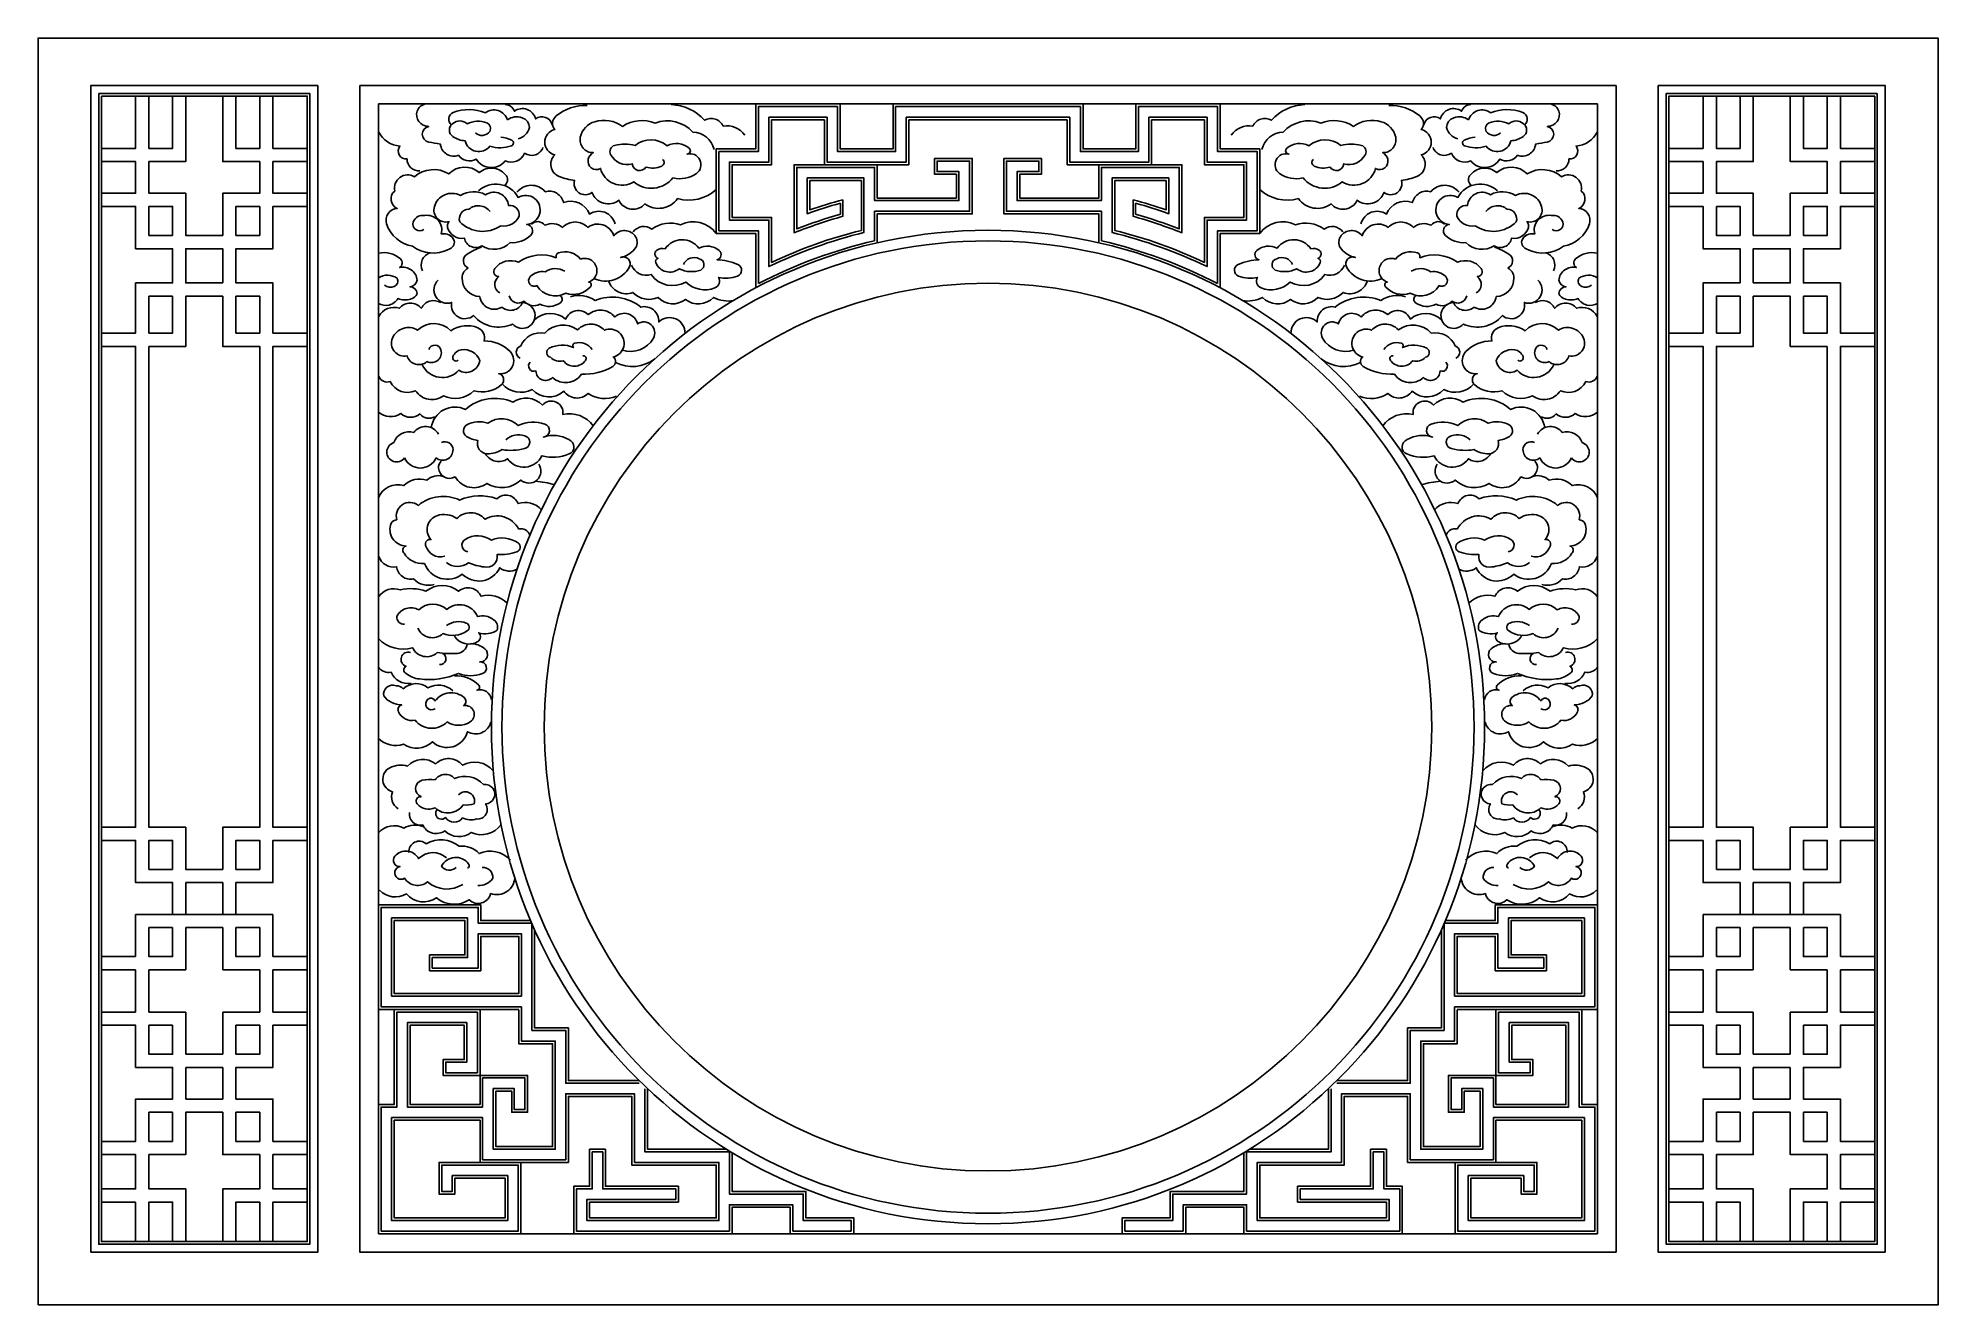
# Model space of a CAD drawing. Header units: metres. Extents: x 195 to 3795, y 8000 to 10400.
import ezdxf

# ---------------------------------------------------------------- set-up
doc = ezdxf.new("R2010")
doc.units = ezdxf.units.M
for name, color, linetype in [('3', 3, 'Continuous'), ('4', 4, 'Continuous'), ('7', 7, 'Continuous')]:
    doc.layers.add(name, color=color, linetype=linetype)

msp = doc.modelspace()

# ---------------------------------------------------------------- linework, layer by layer
at = {"layer": '3'}
for p, q in [((1995, 10250), (1840, 10250)), ((1995, 10245), (1845, 10245)), ((1845, 10245), (1845, 10160)), ((1995, 10250), (2150, 10250)), ((1995, 10245), (2145, 10245)), ((2145, 10245), (2145, 10160)), ((475, 8800), (475, 8740)), ((545, 8800), (475, 8800)), ((545, 8800), (545, 8740)), ((3445, 8800), (3515, 8800)), ((3445, 8800), (3445, 8740)), ((3515, 8800), (3515, 8740)), ((640, 8740), (380, 8740)), ((380, 8740), (380, 8660)), ((545, 8715), (475, 8715)), ((475, 8715), (475, 8635)), ((545, 8715), (545, 8635)), ((640, 8740), (640, 8660)), ((3350, 8740), (3350, 8660)), ((3350, 8740), (3610, 8740)), ((3445, 8715), (3445, 8635)), ((3445, 8715), (3515, 8715)), ((3515, 8715), (3515, 8635)), ((3610, 8740), (3610, 8660)), ((380, 8660), (315, 8660)), ((705, 8660), (640, 8660)), ((3285, 8660), (3350, 8660)), ((3610, 8660), (3675, 8660)), ((380, 8635), (315, 8635)), ((380, 8555), (380, 8635)), ((405, 8555), (405, 8635)), ((475, 8635), (405, 8635)), ((615, 8635), (545, 8635)), ((615, 8555), (615, 8635)), ((705, 8635), (640, 8635)), ((640, 8555), (640, 8635)), ((3285, 8635), (3350, 8635)), ((3350, 8555), (3350, 8635)), ((3375, 8635), (3445, 8635)), ((3375, 8555), (3375, 8635)), ((3515, 8635), (3585, 8635)), ((3585, 8555), (3585, 8635)), ((3610, 8635), (3675, 8635)), ((3610, 8555), (3610, 8635)), ((380, 8555), (315, 8555)), ((475, 8555), (405, 8555)), ((475, 8475), (475, 8555)), ((615, 8555), (545, 8555)), ((545, 8475), (545, 8555)), ((705, 8555), (640, 8555)), ((3285, 8555), (3350, 8555)), ((3375, 8555), (3445, 8555)), ((3445, 8475), (3445, 8555)), ((3515, 8475), (3515, 8555)), ((3515, 8555), (3585, 8555)), ((3610, 8555), (3675, 8555)), ((545, 8475), (475, 8475)), ((3445, 8475), (3515, 8475)), ((475, 8390), (475, 8450)), ((545, 8450), (475, 8450)), ((545, 8390), (545, 8450)), ((3445, 8450), (3515, 8450)), ((3445, 8390), (3445, 8450)), ((3515, 8390), (3515, 8450)), ((545, 8390), (475, 8390)), ((3445, 8390), (3515, 8390)), ((405, 8310), (405, 8365)), ((450, 8365), (405, 8365)), ((450, 8310), (450, 8365)), ((570, 8310), (570, 8365)), ((615, 8365), (570, 8365)), ((615, 8310), (615, 8365)), ((3375, 8310), (3375, 8365)), ((3375, 8365), (3420, 8365)), ((3420, 8310), (3420, 8365)), ((3540, 8310), (3540, 8365)), ((3540, 8365), (3585, 8365)), ((3585, 8310), (3585, 8365)), ((450, 8310), (405, 8310)), ((615, 8310), (570, 8310)), ((3375, 8310), (3420, 8310)), ((3540, 8310), (3585, 8310)), ((380, 8195), (315, 8195)), ((380, 8120), (380, 8195)), ((3610, 8195), (3675, 8195)), ((3610, 8120), (3610, 8195))]:
    msp.add_line(p, q, dxfattribs=at)
for points in [[(310, 10295), (710, 10295), (710, 8115), (310, 8115)], [(315, 10290), (705, 10290), (705, 8120), (315, 8120)], [(3680, 10295), (3280, 10295), (3280, 8115), (3680, 8115)], [(3675, 10290), (3285, 10290), (3285, 8120), (3675, 8120)], [(450, 10025.95), (450, 10080.95), (405, 10080.95), (405, 10025.95)], [(615, 10080.95), (615, 10025.95), (570, 10025.95), (570, 10080.95)], [(3375, 10080.95), (3375, 10025.95), (3420, 10025.95), (3420, 10080.95)], [(3540, 10025.95), (3540, 10080.95), (3585, 10080.95), (3585, 10025.95)], [(545, 9935.95), (545, 10000.95), (475, 10000.95), (475, 9935.95)], [(3445, 9935.95), (3445, 10000.95), (3515, 10000.95), (3515, 9935.95)], [(405, 9815.95), (475, 9815.95), (475, 9910.95), (545, 9910.95), (545, 9815.95), (615, 9815.95), (615, 8905), (545, 8905), (545, 8825), (475, 8825), (475, 8905), (405, 8905)], [(450, 9910.95), (450, 9840.95), (405, 9840.95), (405, 9910.95)], [(615, 9840.95), (615, 9910.95), (570, 9910.95), (570, 9840.95)], [(3585, 9815.95), (3515, 9815.95), (3515, 9910.95), (3445, 9910.95), (3445, 9815.95), (3375, 9815.95), (3375, 8905), (3445, 8905), (3445, 8825), (3515, 8825), (3515, 8905), (3585, 8905)], [(3375, 9840.95), (3375, 9910.95), (3420, 9910.95), (3420, 9840.95)], [(3540, 9910.95), (3540, 9840.95), (3585, 9840.95), (3585, 9910.95)], [(450, 8825), (450, 8880), (405, 8880), (405, 8825)], [(615, 8825), (615, 8880), (570, 8880), (570, 8825)], [(3375, 8825), (3375, 8880), (3420, 8880), (3420, 8825)], [(3540, 8825), (3540, 8880), (3585, 8880), (3585, 8825)], [(450, 8715), (450, 8660), (405, 8660), (405, 8715)], [(615, 8660), (615, 8715), (570, 8715), (570, 8660)], [(865, 8733.18), (1009.03, 8733.18), (1009.03, 8658.18), (942.01, 8658.18), (942.01, 8638.18), (1029.03, 8638.18), (1029.03, 8703.18), (1110.98, 8703.18), (1110.98, 8585), (865, 8585)], [(870, 8728.18), (1004.03, 8728.18), (1004.03, 8663.18), (937.01, 8663.18), (937.01, 8633.18), (1034.03, 8633.18), (1034.03, 8698.18), (1105.98, 8698.18), (1105.98, 8590), (870, 8590)], [(3125, 8733.18), (2980.97, 8733.18), (2980.97, 8658.18), (3047.99, 8658.18), (3047.99, 8638.18), (2960.97, 8638.18), (2960.97, 8703.18), (2879.02, 8703.18), (2879.02, 8585), (3125, 8585)], [(3120, 8728.18), (2985.97, 8728.18), (2985.97, 8663.18), (3052.99, 8663.18), (3052.99, 8633.18), (2955.97, 8633.18), (2955.97, 8698.18), (2884.02, 8698.18), (2884.02, 8590), (3120, 8590)], [(3375, 8660), (3375, 8715), (3420, 8715), (3420, 8660)], [(3540, 8715), (3540, 8660), (3585, 8660), (3585, 8715)], [(450, 8530), (450, 8475), (405, 8475), (405, 8530)], [(570, 8530), (615, 8530), (615, 8475), (570, 8475)], [(3420, 8530), (3375, 8530), (3375, 8475), (3420, 8475)], [(3540, 8530), (3540, 8475), (3585, 8475), (3585, 8530)]]:
    msp.add_lwpolyline(points, close=True, dxfattribs=at)
for points in [[(315, 10190.95), (380, 10190.95), (380, 10290)], [(405, 10290), (405, 10190.95), (450, 10190.95), (450, 10290)], [(475, 10290), (475, 10165.95), (405, 10165.95), (405, 10105.95), (475, 10105.95), (475, 10025.95), (545, 10025.95), (545, 10105.95), (615, 10105.95), (615, 10165.95), (545, 10165.95), (545, 10290)], [(570, 10290), (570, 10190.95), (615, 10190.95), (615, 10290)], [(705, 10190.95), (640, 10190.95), (640, 10290)], [(1555, 9926.53), (1555, 10030), (1480, 10030), (1480, 10190), (1555, 10190), (1555, 10275), (1715, 10275)], [(1560, 9934.79), (1560, 10035), (1485, 10035), (1485, 10185), (1560, 10185), (1560, 10270), (1710, 10270)], [(1710, 10270), (1560, 10270)], [(1820, 10270), (1820, 10185), (1710, 10185), (1710, 10270)], [(1815, 10275), (1815, 10190), (1715, 10190), (1715, 10275), (1715, 10190)], [(1995, 10270), (1820, 10270)], [(1995, 10270), (2170, 10270)], [(2170, 10270), (2170, 10185), (2280, 10185), (2280, 10270)], [(2175, 10275), (2175, 10190), (2275, 10190), (2275, 10275), (2275, 10190)], [(2435, 9926.53), (2435, 10030), (2510, 10030), (2510, 10190), (2435, 10190), (2435, 10275), (2275, 10275)], [(2430, 9934.79), (2430, 10035), (2505, 10035), (2505, 10185), (2430, 10185), (2430, 10270), (2280, 10270)], [(3285, 10190.95), (3350, 10190.95), (3350, 10290)], [(3515, 10290), (3515, 10165.95), (3585, 10165.95), (3585, 10105.95), (3515, 10105.95), (3515, 10025.95), (3445, 10025.95), (3445, 10105.95), (3375, 10105.95), (3375, 10165.95), (3445, 10165.95), (3445, 10290)], [(3420, 10290), (3420, 10190.95), (3375, 10190.95), (3375, 10290)], [(3585, 10290), (3585, 10190.95), (3540, 10190.95), (3540, 10290)], [(3675, 10190.95), (3610, 10190.95), (3610, 10290)], [(315, 10165.95), (380, 10165.95), (380, 10105.95), (315, 10105.95)], [(705, 10165.95), (640, 10165.95), (640, 10105.95), (705, 10105.95)], [(3285, 10165.95), (3350, 10165.95), (3350, 10105.95), (3285, 10105.95)], [(3675, 10165.95), (3610, 10165.95), (3610, 10105.95), (3675, 10105.95)], [(315, 9840.95), (380, 9840.95), (380, 9935.95), (450, 9935.95), (450, 10000.95), (380, 10000.95), (380, 10080.95), (315, 10080.95)], [(705, 10080.95), (640, 10080.95), (640, 10000.95), (570, 10000.95), (570, 9935.95), (640, 9935.95), (640, 9840.95), (705, 9840.95)], [(3285, 10080.95), (3350, 10080.95), (3350, 10000.95), (3420, 10000.95), (3420, 9935.95), (3350, 9935.95), (3350, 9840.95), (3285, 9840.95)], [(3675, 9840.95), (3610, 9840.95), (3610, 9935.95), (3540, 9935.95), (3540, 10000.95), (3610, 10000.95), (3610, 10080.95), (3675, 10080.95)], [(315, 8905), (380, 8905), (380, 9815.95), (315, 9815.95)], [(705, 9815.95), (640, 9815.95), (640, 8905), (705, 8905)], [(3285, 9815.95), (3350, 9815.95), (3350, 8905), (3285, 8905)], [(3675, 8905), (3610, 8905), (3610, 9815.95), (3675, 9815.95)], [(315, 8880), (380, 8880), (380, 8800), (450, 8800), (450, 8740)], [(705, 8880), (640, 8880), (640, 8800), (570, 8800), (570, 8740)], [(3285, 8880), (3350, 8880), (3350, 8800), (3420, 8800), (3420, 8740)], [(3675, 8880), (3610, 8880), (3610, 8800), (3540, 8800), (3540, 8740)], [(1105.98, 8560), (840, 8560), (840, 8758.18), (840, 8560)], [(840, 8758.18), (1034.03, 8758.18), (1034.03, 8728.18), (1128.42, 8728.18)], [(1110.98, 8565), (845, 8565), (845, 8753.18), (1029.03, 8753.18), (1029.03, 8723.18), (1130.55, 8723.18)], [(2879.02, 8565), (3145, 8565), (3145, 8753.18), (2960.97, 8753.18), (2960.97, 8723.18), (2859.45, 8723.18)], [(3150, 8758.18), (2955.97, 8758.18), (2955.97, 8728.18), (2861.58, 8728.18)], [(2884.02, 8560), (3150, 8560), (3150, 8758.18), (3150, 8560)], [(1334.13, 8420), (1195, 8420), (1195, 8520), (1130.98, 8520), (1130.98, 8722.19)], [(2655.87, 8420), (2795, 8420), (2795, 8520), (2859.02, 8520), (2859.02, 8722.19)], [(1334.13, 8425), (1200, 8425), (1200, 8525), (1135.98, 8525), (1135.98, 8710.8)], [(2655.87, 8425), (2790, 8425), (2790, 8525), (2854.02, 8525), (2854.02, 8710.8)], [(870, 8560), (870, 8380), (840, 8380), (840, 8140)], [(1027.5, 8555), (875, 8555), (875, 8375), (845, 8375), (845, 8140)], [(1110.98, 8565), (1110.98, 8500), (1175, 8500), (1175, 8295), (1057.5, 8295), (1057.5, 8410), (1097.5, 8410), (1097.5, 8370), (1117.5, 8370), (1117.5, 8430), (1037.5, 8430), (1037.5, 8375), (895, 8375), (895, 8535), (1007.5, 8535), (1007.5, 8460), (967.5, 8460), (967.5, 8440), (1027.5, 8440), (1027.5, 8555)], [(1105.98, 8559.33), (1105.98, 8495), (1170, 8495), (1170, 8300), (1062.5, 8300), (1062.5, 8405), (1092.5, 8405), (1092.5, 8365), (1122.5, 8365), (1122.5, 8435), (1032.5, 8435), (1032.5, 8380), (900, 8380), (900, 8530), (1002.5, 8530), (1002.5, 8465), (962.5, 8465), (962.5, 8435), (1032.5, 8435), (1032.5, 8560)], [(2879.02, 8565), (2879.02, 8500), (2815, 8500), (2815, 8295), (2932.5, 8295), (2932.5, 8410), (2892.5, 8410), (2892.5, 8370), (2872.5, 8370), (2872.5, 8430), (2952.5, 8430), (2952.5, 8375), (3095, 8375), (3095, 8535), (2982.5, 8535), (2982.5, 8460), (3022.5, 8460), (3022.5, 8440), (2962.5, 8440), (2962.5, 8555)], [(2884.02, 8559.33), (2884.02, 8495), (2820, 8495), (2820, 8300), (2927.5, 8300), (2927.5, 8405), (2897.5, 8405), (2897.5, 8365), (2867.5, 8365), (2867.5, 8435), (2957.5, 8435), (2957.5, 8380), (3090, 8380), (3090, 8530), (2987.5, 8530), (2987.5, 8465), (3027.5, 8465), (3027.5, 8435), (2957.5, 8435), (2957.5, 8560)], [(2962.5, 8555), (3115, 8555), (3115, 8375), (3145, 8375), (3145, 8140)], [(3120, 8560), (3120, 8380), (3150, 8380), (3150, 8140)], [(315, 8530), (380, 8530), (380, 8450), (450, 8450), (450, 8390), (380, 8390), (380, 8310), (315, 8310)], [(705, 8530), (640, 8530), (640, 8450), (570, 8450), (570, 8390), (640, 8390), (640, 8310), (705, 8310)], [(3285, 8530), (3350, 8530), (3350, 8450), (3420, 8450), (3420, 8390), (3350, 8390), (3350, 8310), (3285, 8310)], [(3675, 8530), (3610, 8530), (3610, 8450), (3540, 8450), (3540, 8390), (3610, 8390), (3610, 8310), (3675, 8310)], [(845, 8140), (1105, 8140), (1105, 8265), (960, 8265), (960, 8215), (980, 8215), (980, 8245), (1085, 8245), (1085, 8160), (865, 8160), (865, 8355), (1037.5, 8355), (1037.5, 8275), (1195, 8275), (1195, 8400), (1325, 8400), (1325, 8270), (1485, 8270), (1485, 8160), (1235, 8160), (1235, 8200), (1403.35, 8200), (1403.35, 8220), (1265, 8220), (1265, 8290), (1245, 8290), (1245, 8220), (1215, 8220), (1215, 8140), (1505, 8140)], [(1110, 8135), (1110, 8270), (955, 8270), (955, 8210), (985, 8210), (985, 8240), (1080, 8240), (1080, 8165), (870, 8165), (870, 8350), (1032.5, 8350), (1032.5, 8270), (1200, 8270), (1200, 8395), (1320, 8395), (1320, 8265), (1480, 8265), (1480, 8165), (1240, 8165), (1240, 8195), (1408.35, 8195), (1408.35, 8225), (1270, 8225), (1270, 8295), (1240, 8295), (1240, 8225), (1210, 8225), (1210, 8135)], [(1345, 8409.71), (1345, 8290), (1505, 8290)], [(1350, 8409.71), (1350, 8295), (1499.32, 8295)], [(2645, 8409.71), (2645, 8290), (2485, 8290)], [(3145, 8140), (2885, 8140), (2885, 8265), (3030, 8265), (3030, 8215), (3010, 8215), (3010, 8245), (2905, 8245), (2905, 8160), (3125, 8160), (3125, 8355), (2952.5, 8355), (2952.5, 8275), (2795, 8275), (2795, 8400), (2665, 8400), (2665, 8270), (2505, 8270), (2505, 8160), (2755, 8160), (2755, 8200), (2586.65, 8200), (2586.65, 8220), (2725, 8220), (2725, 8290), (2745, 8290), (2745, 8220), (2775, 8220), (2775, 8140), (2485, 8140)], [(2640, 8409.71), (2640, 8295), (2490.68, 8295)], [(2880, 8135), (2880, 8270), (3035, 8270), (3035, 8210), (3005, 8210), (3005, 8240), (2910, 8240), (2910, 8165), (3120, 8165), (3120, 8350), (2957.5, 8350), (2957.5, 8270), (2790, 8270), (2790, 8395), (2670, 8395), (2670, 8265), (2510, 8265), (2510, 8165), (2750, 8165), (2750, 8195), (2581.65, 8195), (2581.65, 8225), (2720, 8225), (2720, 8295), (2750, 8295), (2750, 8225), (2780, 8225), (2780, 8135)], [(545, 8120), (545, 8220), (615, 8220), (615, 8285), (545, 8285), (545, 8365), (475, 8365), (475, 8285), (405, 8285), (405, 8220), (475, 8220), (475, 8120)], [(3445, 8120), (3445, 8220), (3375, 8220), (3375, 8285), (3445, 8285), (3445, 8365), (3515, 8365), (3515, 8285), (3585, 8285), (3585, 8220), (3515, 8220), (3515, 8120)], [(315, 8285), (380, 8285), (380, 8220), (315, 8220)], [(705, 8285), (640, 8285), (640, 8220), (705, 8220)], [(1735.9, 8140), (1735.9, 8160), (1645, 8160), (1645, 8210), (1505, 8210), (1505, 8290)], [(1740.9, 8135), (1740.9, 8165), (1650, 8165), (1650, 8215), (1510, 8215), (1510, 8288.48)], [(2249.1, 8135), (2249.1, 8165), (2340, 8165), (2340, 8215), (2480, 8215), (2480, 8288.48)], [(2254.1, 8140), (2254.1, 8160), (2345, 8160), (2345, 8210), (2485, 8210), (2485, 8290)], [(3285, 8285), (3350, 8285), (3350, 8220), (3285, 8220)], [(3675, 8285), (3610, 8285), (3610, 8220), (3675, 8220)], [(450, 8120), (450, 8195), (405, 8195), (405, 8120)], [(615, 8120), (615, 8195), (570, 8195), (570, 8120)], [(705, 8195), (640, 8195), (640, 8120)], [(1505, 8140), (1505, 8190), (1625, 8190), (1625, 8140)], [(1510, 8135), (1510, 8185), (1620, 8185), (1620, 8135)], [(2485, 8140), (2485, 8190), (2365, 8190), (2365, 8140)], [(2480, 8135), (2480, 8185), (2370, 8185), (2370, 8135)], [(3285, 8195), (3350, 8195), (3350, 8120)], [(3375, 8120), (3375, 8195), (3420, 8195), (3420, 8120)], [(3540, 8120), (3540, 8195), (3585, 8195), (3585, 8120)], [(1625, 8140), (1735.9, 8140)], [(2365, 8140), (2254.1, 8140)]]:
    msp.add_lwpolyline(points, dxfattribs=at)
for points in [[(928.36, 10275, 0.53), (916.44, 10241.66, 0.21), (935.42, 10232.56, 0.83), (935.42, 10202.98, 0.01), (957.44, 10199.19, 0.5), (991.61, 10177.95, 0.39), (1025.33, 10170.54, 0.52), (1080.2, 10167.07, 0.41), (1117.01, 10181.64, 0.49), (1151.74, 10192.74)], [(1169.11, 10235.75, 0.53), (1137.85, 10246.85, 0.53), (1097.57, 10261.42, 0.33), (1080.2, 10273.91)], [(1235.29, 10272.42, 0.18), (1176.66, 10252.34, 0.41), (1174.15, 10226.41, 0.8), (1174.15, 10178.72, 0.55), (1182.52, 10137.72, 0.06), (1211.84, 10130.19, 0.74), (1244.51, 10107.61, 0.5), (1295.6, 10092.55, 0.54), (1345.02, 10085.85, 0.42), (1407, 10095.89, 0.26), (1480, 10112.9, 0.26)], [(1534.06, 10216.11, 0.28), (1493.38, 10233.27, 0.43), (1458.13, 10244.1, 0.2), (1394.84, 10273.9)], [(2455.94, 10216.11, -0.28), (2496.62, 10233.27, -0.43), (2531.87, 10244.1, -0.2), (2595.16, 10273.9)], [(2754.71, 10272.42, -0.18), (2813.34, 10252.34, -0.41), (2815.85, 10226.41, -0.8), (2815.85, 10178.72, -0.55), (2807.48, 10137.72, -0.06), (2778.16, 10130.19, -0.74), (2745.49, 10107.61, -0.5), (2694.4, 10092.55, -0.54), (2644.98, 10085.85, -0.42), (2583, 10095.89, -0.26), (2510, 10112.9, -0.26)], [(2820.89, 10235.75, -0.53), (2852.15, 10246.85, -0.53), (2892.43, 10261.42, -0.33), (2909.8, 10273.91)], [(3061.64, 10275, -0.53), (3073.56, 10241.66, -0.21), (3054.58, 10232.56, -0.83), (3054.58, 10202.98, -0.01), (3032.56, 10199.19, -0.5), (2998.39, 10177.95, -0.39), (2964.67, 10170.54, -0.52), (2909.8, 10167.07, -0.41), (2872.99, 10181.64, -0.49), (2838.26, 10192.74)], [(1023.68, 10220.28, 0.45), (1050.95, 10223.06, 0.43), (1045.46, 10239.38, 0.2), (1008.1, 10237.51, 0.37), (980.84, 10238.06, 0.53), (981.06, 10213.34, 0.14), (1004.21, 10205.27, 0.62), (1051.29, 10194.96, 0.16), (1092.08, 10195.88, 0.67), (1092.69, 10206.29, 0.09), (1071.84, 10212.11)], [(1104.93, 10209.16, 0.27), (1126.08, 10230.28, 0.34), (1112.16, 10248.62, 0.27), (1084.34, 10244.73)], [(1475.98, 10188.99, 0.34), (1435.68, 10221.74, 0.31), (1364.64, 10238.8, 0.24), (1302.48, 10232.66, 0.23), (1249.88, 10241.53, 0.27), (1222.56, 10212.19, 0.49), (1247.15, 10182.85, 0.21), (1237.59, 10170.57, 0.66), (1260.81, 10152.83, 0.51), (1323.65, 10127.59, 0.42), (1398.11, 10135.09, 0.22), (1442.51, 10143.28, 0.84), (1424.75, 10180.13, 0.7), (1428.85, 10191.04, 0.31), (1387.18, 10195.82, 0.36), (1326.39, 10196.5, 0.13), (1287.45, 10196.5, 0.48), (1279.94, 10179.44, 0.36), (1320.92, 10161.7, 0.72), (1346.93, 10155.61, 0.2), (1376.76, 10157.42, 0.57), (1378.57, 10170.06)], [(1715.25, 10087.08, 0.02), (1652.52, 10067.16), (1652.52, 10135), (1760, 10135), (1760, 10031.72, 0.05), (1580, 9967.05), (1580, 10055), (1505, 10055), (1505, 10165), (1580, 10165), (1580, 10250), (1690, 10250), (1690, 10165), (1840, 10165), (1840, 10250)], [(1720.25, 10093.64, 0.02), (1657.52, 10074.23), (1657.52, 10130), (1755, 10130), (1755, 10035.61, 0.05), (1585, 9974.93), (1585, 10060), (1510, 10060), (1510, 10160), (1585, 10160), (1585, 10245), (1685, 10245), (1685, 10160), (1845, 10160)], [(2269.75, 10093.64, -0.02), (2332.48, 10074.23), (2332.48, 10130), (2235, 10130), (2235, 10035.61, -0.05), (2405, 9974.93), (2405, 10060), (2480, 10060), (2480, 10160), (2405, 10160), (2405, 10245), (2305, 10245), (2305, 10160), (2145, 10160)], [(2274.75, 10087.08, -0.02), (2337.48, 10067.16), (2337.48, 10135), (2230, 10135), (2230, 10031.72, -0.05), (2410, 9967.05), (2410, 10055), (2485, 10055), (2485, 10165), (2410, 10165), (2410, 10250), (2300, 10250), (2300, 10165), (2150, 10165), (2150, 10250)], [(2514.02, 10188.99, -0.34), (2554.32, 10221.74, -0.31), (2625.36, 10238.8, -0.24), (2687.52, 10232.66, -0.23), (2740.12, 10241.53, -0.27), (2767.44, 10212.19, -0.49), (2742.85, 10182.85, -0.21), (2752.41, 10170.57, -0.66), (2729.19, 10152.83, -0.51), (2666.35, 10127.59, -0.42), (2591.89, 10135.09, -0.22), (2547.49, 10143.28, -0.84), (2565.25, 10180.13, -0.7), (2561.15, 10191.04, -0.31), (2602.82, 10195.82, -0.36), (2663.61, 10196.5, -0.13), (2702.55, 10196.5, -0.48), (2710.06, 10179.44, -0.36), (2669.08, 10161.7, -0.72), (2643.07, 10155.61, -0.2), (2613.24, 10157.42, -0.57), (2611.43, 10170.06)], [(2885.07, 10209.16, -0.27), (2863.92, 10230.28, -0.34), (2877.84, 10248.62, -0.27), (2905.66, 10244.73)], [(2966.32, 10220.28, -0.45), (2939.05, 10223.06, -0.43), (2944.54, 10239.38, -0.2), (2981.9, 10237.51, -0.37), (3009.16, 10238.06, -0.53), (3008.94, 10213.34, -0.14), (2985.79, 10205.27, -0.62), (2938.71, 10194.96, -0.16), (2897.92, 10195.88, -0.67), (2897.31, 10206.29, -0.09), (2918.16, 10212.11)], [(840.53, 10221.71, 0.26), (880.61, 10195.35, 0.66), (894.29, 10170.94, 0.44), (918.72, 10148.38, 0.44)], [(3149.47, 10221.71, -0.26), (3109.39, 10195.35, -0.66), (3095.71, 10170.94, -0.44), (3071.28, 10148.38, -0.44)], [(1078.4, 10120.57, 0.44), (1082.58, 10138.68, 0.45), (1031.05, 10145.02, 0.4), (973.19, 10142.64, 0.33), (908.19, 10137.1, 0.66), (870.93, 10110.18, 0.57), (875.59, 10077.32, 0.48), (855.57, 10048.19, 0.29), (904.76, 10005.91, 0.29), (972.82, 9999.62, 0.39), (983.69, 10016.19, 0.36), (959.1, 10028.76, 0.55), (927.67, 10063.77, 0.36), (905.9, 10051.61, 0.73), (925.92, 10037.33)], [(1720.25, 10093.64), (1720.25, 10062.49, 0.02), (1627.52, 10031.22), (1627.52, 10160), (1785, 10160), (1785, 10096.92), (1935, 10096.92), (1935, 10141.92), (1893.64, 10141.92), (1893.64, 10171.92), (1965, 10171.92), (1965, 10066.92), (1785, 10066.92), (1785, 10012.01)], [(1715.25, 10087.08), (1715.25, 10066.26, 0.02), (1632.52, 10038.52), (1632.52, 10155), (1780, 10155), (1780, 10091.92), (1940, 10091.92), (1940, 10146.92), (1898.64, 10146.92), (1898.64, 10166.92), (1960, 10166.92), (1960, 10071.92), (1780, 10071.92), (1780, 10015.98)], [(2269.75, 10093.64), (2269.75, 10062.49, -0.02), (2362.48, 10031.22), (2362.48, 10160), (2205, 10160), (2205, 10096.92), (2055, 10096.92), (2055, 10141.92), (2096.36, 10141.92), (2096.36, 10171.92), (2025, 10171.92), (2025, 10066.92), (2205, 10066.92), (2205, 10012.01)], [(2274.75, 10087.08), (2274.75, 10066.26, -0.02), (2357.48, 10038.52), (2357.48, 10155), (2210, 10155), (2210, 10091.92), (2050, 10091.92), (2050, 10146.92), (2091.36, 10146.92), (2091.36, 10166.92), (2030, 10166.92), (2030, 10071.92), (2210, 10071.92), (2210, 10015.98)], [(2911.6, 10120.57, -0.44), (2907.42, 10138.68, -0.45), (2958.95, 10145.02, -0.4), (3016.81, 10142.64, -0.33), (3081.81, 10137.1, -0.66), (3119.07, 10110.18, -0.57), (3114.41, 10077.32, -0.48), (3134.43, 10048.19, -0.29), (3085.24, 10005.91, -0.29), (3017.18, 9999.62, -0.39), (3006.31, 10016.19, -0.36), (3030.9, 10028.76, -0.55), (3062.33, 10063.77, -0.36), (3084.1, 10051.61, -0.73), (3064.08, 10037.33)], [(1051.51, 10071.22, 0.44), (1011.37, 10075.54, 0.51), (994.11, 10051.83, 0.36), (1072.22, 10044.31, 0.35), (1106.61, 10062.81, 0.5), (1086.77, 10082.63, 0.56), (1043.04, 10103.14, 0.27), (995.33, 10101.74, 0.48), (946.02, 10080.55, 0.58), (973.68, 10052.05, 0.26), (971.09, 10040.82, 0.39), (1003.08, 10020.96, 0.54), (1035.94, 10006.28, 0.35), (1089.54, 10012.33, 0.21), (1128.45, 10026.14, 0.65), (1121.04, 10046.81, 1.26), (1104.77, 10098.07, 0.49), (1029.67, 10110.57)], [(1288.31, 10048.09, 0.52), (1240.08, 10066.44, 0.41), (1190.69, 10088.24, 0.43), (1156.24, 10108.89, 0.47), (1102.26, 10107.74)], [(2701.69, 10048.09, -0.52), (2749.92, 10066.44, -0.41), (2799.31, 10088.24, -0.43), (2833.76, 10108.89, -0.47), (2887.74, 10107.74)], [(2938.49, 10071.22, -0.44), (2978.63, 10075.54, -0.51), (2995.89, 10051.83, -0.36), (2917.78, 10044.31, -0.35), (2883.39, 10062.81, -0.5), (2903.23, 10082.63, -0.56), (2946.96, 10103.14, -0.27), (2994.67, 10101.74, -0.48), (3043.98, 10080.55, -0.58), (3016.32, 10052.05, -0.26), (3018.91, 10040.82, -0.39), (2986.92, 10020.96, -0.54), (2954.06, 10006.28, -0.35), (2900.46, 10012.33, -0.21), (2861.55, 10026.14, -0.65), (2868.96, 10046.81, -1.26), (2885.23, 10098.07, -0.49), (2960.33, 10110.57)], [(1248.47, 9944.62, 0.4), (1315.56, 9966.29, 0.73), (1298.76, 9984.05, 0.16), (1325.44, 9999.84, 0.33), (1327.42, 10023.53, 0.52), (1285.92, 10025.5, 0.51), (1236.52, 10041.29, 0.43), (1189.09, 10041.29, 0.29), (1155.5, 10045.24, 0.46), (1129.81, 10047.21, 0.46)], [(1480, 10030, 0.37), (1412.62, 10046.12, 0.24), (1357.88, 10037.87, 0.42), (1322.76, 10032.71)], [(2510, 10030, -0.37), (2577.38, 10046.12, -0.24), (2632.12, 10037.87, -0.42), (2667.24, 10032.71)], [(2741.53, 9944.62, -0.4), (2674.44, 9966.29, -0.73), (2691.24, 9984.05, -0.16), (2664.56, 9999.84, -0.33), (2662.58, 10023.53, -0.52), (2704.08, 10025.5, -0.51), (2753.48, 10041.29, -0.43), (2800.91, 10041.29, -0.29), (2834.5, 10045.24, -0.46), (2860.19, 10047.21, -0.46)], [(1319.41, 9969.95, 0.39), (1356.87, 9951.82, 0.39), (1422.43, 9937.79, 0.3), (1477.45, 9926.68, 0.46), (1484.48, 9946.56, 0.14), (1520.18, 9948.9, 0.69), (1520.77, 9971.11, 0.09), (1481.55, 9979.88, 0.61), (1485.65, 9997.42, 0.3), (1447.02, 10002.1, 0.51), (1383.21, 10000.93, 0.23), (1367.41, 9998.01, 0.6), (1369.75, 9982.81, 0.44), (1365.65, 9974.62, 0.51), (1410.14, 9962.93, 0.21), (1450.84, 9960.49, 0.7), (1447.91, 9981.71, 0.43), (1417.75, 9970.84)], [(2670.59, 9969.95, -0.39), (2633.13, 9951.82, -0.39), (2567.57, 9937.79, -0.3), (2512.55, 9926.68, -0.46), (2505.52, 9946.56, -0.14), (2469.82, 9948.9, -0.69), (2469.23, 9971.11, -0.09), (2508.45, 9979.88, -0.61), (2504.35, 9997.42, -0.3), (2542.98, 10002.1, -0.51), (2606.79, 10000.93, -0.23), (2622.59, 9998.01, -0.6), (2620.25, 9982.81, -0.44), (2624.35, 9974.62, -0.51), (2579.86, 9962.93, -0.21), (2539.16, 9960.49, -0.7), (2542.09, 9981.71, -0.43), (2572.25, 9970.84)], [(840, 9897.33, 0.42), (876.78, 9906.56, 0.17), (901.01, 9905.27, 0.22), (913.55, 9916.07, 0.41), (899.71, 9928.6, 0.3), (913.45, 9941.03, 0.45), (880.02, 9965.4, 0.51), (881.83, 9981.64, 0.24), (840.27, 9992.47, 0.24)], [(1193.24, 9958.12, 0.3), (1155.79, 9957.27, 0.23), (1127.69, 9947.92, 0.88), (1140.46, 9930.91, 0.4), (1194.95, 9916.46, 0.29), (1241.77, 9928.36, 0.62), (1238.36, 9937.71, 0.51), (1249.43, 9973.43, 0.34), (1223.04, 9981.08, 0.31), (1181.33, 9992.98, 0.44), (1177.07, 9983.63, 0.26), (1105.56, 9975.13, 0.35), (1060.44, 9963.22, 0.62), (1068.1, 9947.92, 0.55), (1069.8, 9917.31)], [(2796.76, 9958.12, -0.3), (2834.21, 9957.27, -0.23), (2862.31, 9947.92, -0.88), (2849.54, 9930.91, -0.4), (2795.05, 9916.46, -0.29), (2748.23, 9928.36, -0.62), (2751.64, 9937.71, -0.51), (2740.57, 9973.43, -0.34), (2766.96, 9981.08, -0.31), (2808.67, 9992.98, -0.44), (2812.93, 9983.63, -0.26), (2884.44, 9975.13, -0.35), (2929.56, 9963.22, -0.62), (2921.9, 9947.92, -0.55), (2920.2, 9917.31)], [(3150, 9897.33, -0.42), (3113.22, 9906.56, -0.17), (3088.99, 9905.27, -0.22), (3076.45, 9916.07, -0.41), (3090.29, 9928.6, -0.3), (3076.55, 9941.03, -0.45), (3109.98, 9965.4, -0.51), (3108.17, 9981.64, -0.24), (3149.73, 9992.47, -0.24)], [(851.69, 9931.62, 0.27), (869.74, 9929.27, 0.44), (875.42, 9944.82, 0.31), (840, 9945.6, 0.31)], [(953.17, 9941.51, 0.81), (978.71, 9898.99, 0.71), (1020.42, 9874.34, 0.34), (1094.48, 9858.18, 0.78), (1136.2, 9879.44, 0.33), (1113.21, 9898.99)], [(1276.05, 9940.55, 0.44), (1322.06, 9918.04, 0.32), (1369.94, 9908.66, 0.4), (1421.58, 9904.91, 0.39), (1475.1, 9908.66, 0.17), (1512.56, 9902.65, 0.16)], [(2713.95, 9940.55, -0.44), (2667.94, 9918.04, -0.32), (2620.06, 9908.66, -0.4), (2568.42, 9904.91, -0.39), (2514.9, 9908.66, -0.17), (2477.44, 9902.65, -0.16)], [(3036.83, 9941.51, -0.81), (3011.29, 9898.99, -0.71), (2969.58, 9874.34, -0.34), (2895.52, 9858.18, -0.78), (2853.8, 9879.44, -0.33), (2876.79, 9898.99)], [(3138.31, 9931.62, -0.27), (3120.26, 9929.27, -0.44), (3114.58, 9944.82, -0.31), (3150, 9945.6, -0.31)], [(958.1, 9898.7, 0.45), (921.29, 9888.03, 0.46), (879.73, 9888.03, 0.36), (840.54, 9872.61)], [(1087.68, 9911.35, 0.54), (1116.02, 9901.74, 0.38), (1145.57, 9896.05, 0.29), (1184.73, 9898.6, 0.55), (1183.88, 9912.2)], [(1421.03, 9840.41, 0.67), (1371.3, 9862.21, 0.5), (1337.31, 9890.38, 0.27), (1250.53, 9902.66, 0.24), (1204.24, 9909.88)], [(2568.97, 9840.41, -0.67), (2618.7, 9862.21, -0.5), (2652.69, 9890.38, -0.27), (2739.47, 9902.66, -0.24), (2785.76, 9909.88)], [(2902.32, 9911.35, -0.54), (2873.98, 9901.74, -0.38), (2844.43, 9896.05, -0.29), (2805.27, 9898.6, -0.55), (2806.12, 9912.2)], [(3031.9, 9898.7, -0.45), (3068.71, 9888.03, -0.46), (3110.27, 9888.03, -0.36), (3149.46, 9872.61)], [(1302.12, 9808.77, 0.36), (1360.9, 9831.34, 0.8), (1331.02, 9858.39, 0.58), (1288.07, 9871.44, 0.42), (1237.66, 9876.11, 0.53), (1194.71, 9867.71, 0.39), (1135.89, 9865.85, 0.39)], [(2687.88, 9808.77, -0.36), (2629.1, 9831.34, -0.8), (2658.98, 9858.39, -0.58), (2701.93, 9871.44, -0.42), (2752.34, 9876.11, -0.53), (2795.29, 9867.71, -0.39), (2854.11, 9865.85, -0.39)], [(840.82, 9758.74, 0.38), (862.26, 9749.11, 0.41), (910.51, 9731.97, 0.44), (963.04, 9722.34, 0.32), (1020.93, 9731.97, 0.27), (1073.47, 9743.75, 0.6), (1068.1, 9764.1, 0.71), (1089.55, 9805.86, 0.21), (1040.23, 9826.21, 0.39), (1028.34, 9851.17, 0.25), (977.38, 9845.62, 0.41), (914.27, 9846.72, 0.46), (866.66, 9831.24, 0.61), (894.34, 9798.06, 0.55), (931.99, 9787.01, 0.65), (958.56, 9809.12, 0.72), (935.31, 9810.23)], [(1127.81, 9786.22, 0.83), (1138.36, 9769.36, 0.66), (1170.02, 9756.71, 0.45), (1224.89, 9763.03, 0.14), (1283.98, 9777.79, 0.54), (1285.04, 9795.71, 1.09), (1268.15, 9846.3, 0.44), (1217.5, 9847.35, 0.38), (1155.24, 9841.03, 0.35), (1109.87, 9816.79, 0.7), (1108.81, 9793.6)], [(2862.19, 9786.22, -0.83), (2851.64, 9769.36, -0.66), (2819.98, 9756.71, -0.45), (2765.11, 9763.03, -0.14), (2706.02, 9777.79, -0.54), (2704.96, 9795.71, -1.09), (2721.85, 9846.3, -0.44), (2772.5, 9847.35, -0.38), (2834.76, 9841.03, -0.35), (2880.13, 9816.79, -0.7), (2881.19, 9793.6)], [(3149.18, 9758.74, -0.38), (3127.74, 9749.11, -0.41), (3079.49, 9731.97, -0.44), (3026.96, 9722.34, -0.32), (2969.07, 9731.97, -0.27), (2916.53, 9743.75, -0.6), (2921.9, 9764.1, -0.71), (2900.45, 9805.86, -0.21), (2949.77, 9826.21, -0.39), (2961.66, 9851.17, -0.25), (3012.62, 9845.62, -0.41), (3075.73, 9846.72, -0.46), (3123.34, 9831.24, -0.61), (3095.66, 9798.06, -0.55), (3058.01, 9787.01, -0.65), (3031.44, 9809.12, -0.72), (3054.69, 9810.23)], [(923.07, 9781.27, 0.54), (992.47, 9770.7, 0.55), (1031.87, 9788.91, 0.35), (997.17, 9809.46, 0.27), (981.29, 9796.54, 0.77), (991.29, 9789.49)], [(1245.09, 9810.05, 0.32), (1211.79, 9821.87, 0.57), (1209.57, 9813.74, 0.23), (1163.7, 9812.26, 0.7), (1165.92, 9795.26, 0.28), (1190.33, 9788.61, 0.5), (1232.51, 9789.35, 0.65), (1227.33, 9798.22)], [(2744.91, 9810.05, -0.32), (2778.21, 9821.87, -0.57), (2780.43, 9813.74, -0.23), (2826.3, 9812.26, -0.7), (2824.08, 9795.26, -0.28), (2799.67, 9788.61, -0.5), (2757.49, 9789.35, -0.65), (2762.67, 9798.22)], [(3066.93, 9781.27, -0.54), (2997.53, 9770.7, -0.55), (2958.13, 9788.91, -0.35), (2992.83, 9809.46, -0.27), (3008.71, 9796.54, -0.77), (2998.71, 9789.49)], [(1074.7, 9745.08, 0.35), (1131.36, 9734.12, 0.41), (1191.4, 9730.9, 0.46), (1237.5, 9726.62, 0.25), (1291.1, 9721.27)], [(2915.3, 9745.08, -0.35), (2858.64, 9734.12, -0.41), (2798.6, 9730.9, -0.46), (2752.5, 9726.62, -0.25), (2698.9, 9721.27)], [(840, 9691.56, 0.34), (882.16, 9688.47, 0.36), (918.66, 9687.87, 0.38), (946.86, 9682.69)], [(1247.02, 9665.67, 0.29), (1189.49, 9686.95, 0.75), (1151.06, 9704.73, 0.36), (1094.83, 9710.35, 0.29), (1004.85, 9696.31, 0.51), (940.2, 9661.99)], [(2742.98, 9665.67, -0.29), (2800.51, 9686.95, -0.75), (2838.94, 9704.73, -0.36), (2895.17, 9710.35, -0.29), (2985.15, 9696.31, -0.51), (3049.8, 9661.99)], [(3150, 9691.56, -0.34), (3107.84, 9688.47, -0.36), (3071.34, 9687.87, -0.38), (3043.14, 9682.69)], [(1042.75, 9612.12, 0.43), (1084.8, 9602.86, 0.57), (1149.64, 9608.56, 0.17), (1201.66, 9612.12, 0.68), (1200.95, 9639.16, 0.22), (1152.49, 9644.14, 0.81), (1155.5, 9668.82, 0.2), (1104.85, 9665.97, 0.37), (1047.07, 9670.24, 0.21), (1007.83, 9667.39, 0.58), (1007.12, 9645.3, 0.1), (1028.52, 9637.46, 0.5), (1046.35, 9612.52, 0.15), (1074.18, 9620.36, 0.11), (1116.69, 9622.29, 0.8), (1117.38, 9646.42, 0.27), (1081.31, 9638.89)], [(2947.25, 9612.12, -0.43), (2905.2, 9602.86, -0.57), (2840.36, 9608.56, -0.17), (2788.34, 9612.12, -0.68), (2789.05, 9639.16, -0.22), (2837.51, 9644.14, -0.81), (2834.5, 9668.82, -0.2), (2885.15, 9665.97, -0.37), (2942.93, 9670.24, -0.21), (2982.17, 9667.39, -0.58), (2982.88, 9645.3, -0.1), (2961.48, 9637.46, -0.5), (2943.65, 9612.52, -0.15), (2915.82, 9620.36, -0.11), (2873.31, 9622.29, -0.8), (2872.62, 9646.42, -0.27), (2908.69, 9638.89)], [(959.16, 9598.39, 0.24), (953.9, 9585.24, 0.54), (985.42, 9568.5, 0.45), (1045.13, 9556.29, 0.34), (1109.87, 9562.75, 0.9), (1143.68, 9592.93, 0.9)], [(3030.84, 9598.39, -0.24), (3036.1, 9585.24, -0.54), (3004.58, 9568.5, -0.45), (2944.87, 9556.29, -0.34), (2880.13, 9562.75, -0.9), (2846.32, 9592.93, -0.9)], [(962.39, 9569.52, 0.28), (931.8, 9562.25, 0.29), (888.11, 9552.06, 0.4), (840.04, 9528.79)], [(3027.61, 9569.52, -0.28), (3058.2, 9562.25, -0.29), (3101.89, 9552.06, -0.4), (3149.96, 9528.79)], [(1148.92, 9506.53, 0.3), (1104.51, 9517.93, 0.54), (1064.54, 9527.31, 0.19), (993.9, 9524.79, 0.29), (915.68, 9514.71, 0.73), (874.84, 9487.33, 0.22), (864.14, 9480.99, 0.52), (892.33, 9437.56, 0.62), (888.71, 9423.87, 0.28), (927.3, 9404.38, 0.5), (998.98, 9384.29, 0.52), (1069.8, 9396.52, 0.29), (1102.82, 9393.77)], [(2841.08, 9506.53, -0.3), (2885.49, 9517.93, -0.54), (2925.46, 9527.31, -0.19), (2996.1, 9524.79, -0.29), (3074.32, 9514.71, -0.73), (3115.16, 9487.33, -0.22), (3125.86, 9480.99, -0.52), (3097.67, 9437.56, -0.62), (3101.29, 9423.87, -0.28), (3062.7, 9404.38, -0.5), (2991.02, 9384.29, -0.52), (2920.2, 9396.52, -0.29), (2887.18, 9393.77)], [(1127.02, 9458.1, 0.39), (1105.65, 9469.95, 0.43), (1041.96, 9488.44, 0.43), (988.63, 9489.92, 0.24), (950.86, 9495.1, 0.54), (939.75, 9449.97, 0.56), (929.38, 9438.88, 0.41), (965.67, 9418.16)], [(2862.98, 9458.1, -0.39), (2884.35, 9469.95, -0.43), (2948.04, 9488.44, -0.43), (3001.37, 9489.92, -0.24), (3039.14, 9495.1, -0.54), (3050.25, 9449.97, -0.56), (3060.62, 9438.88, -0.41), (3024.33, 9418.16)], [(968.83, 9406.54, 0.34), (1010.73, 9405.87, 0.07), (1040.66, 9398.05, 0.56), (1064.74, 9421.62, 0.1), (1102.49, 9426.9, 0.61), (1104.76, 9443.49, 0.26), (1054.16, 9448.77, 0.3), (1004.32, 9450.28, 0.72), (1009.61, 9426.9)], [(3021.17, 9406.54, -0.34), (2979.27, 9405.87, -0.07), (2949.34, 9398.05, -0.56), (2925.26, 9421.62, -0.1), (2887.51, 9426.9, -0.61), (2885.24, 9443.49, -0.26), (2935.84, 9448.77, -0.3), (2985.68, 9450.28, -0.72), (2980.39, 9426.9)], [(840.85, 9417.89, 0.38), (874.5, 9398.48, 0.44), (906.65, 9375.33, 0.28), (945.53, 9364.87, 0.28)], [(3149.15, 9417.89, -0.38), (3115.5, 9398.48, -0.44), (3083.35, 9375.33, -0.28), (3044.47, 9364.87, -0.28)], [(1083.81, 9329.53, 0.27), (1034.53, 9342.56, 0.5), (991.82, 9352.04, 0.35), (930.12, 9352.04, 0.15), (881.48, 9354.41, 0.35), (839.96, 9341.38)], [(2906.19, 9329.53, -0.27), (2955.47, 9342.56, -0.5), (2998.18, 9352.04, -0.35), (3059.88, 9352.04, -0.15), (3108.52, 9354.41, -0.35), (3150.04, 9341.38)], [(983.94, 9266.82, 0.41), (1028.2, 9256.81, 0.5), (1029.87, 9273.49, 0.24), (1064.95, 9278.5, 0.35), (1058.17, 9298.17, 0.25), (1027.91, 9304.05, 0.5), (969.75, 9317.7, 0.39), (916.3, 9316.86, 0.42), (874.92, 9304.89, 0.48), (889.63, 9289.36)], [(3006.06, 9266.82, -0.41), (2961.8, 9256.81, -0.5), (2960.13, 9273.49, -0.24), (2925.05, 9278.5, -0.35), (2931.83, 9298.17, -0.25), (2962.09, 9304.05, -0.5), (3020.25, 9317.7, -0.39), (3073.7, 9316.86, -0.42), (3115.08, 9304.89, -0.48), (3100.37, 9289.36)], [(914.63, 9281.83, 0.51), (962.23, 9271.82, 0.25), (1008.16, 9276.83, 0.61), (1006.49, 9291.84, 0.26), (968.91, 9286.84, 0.26)], [(3075.37, 9281.83, -0.51), (3027.77, 9271.82, -0.25), (2981.84, 9276.83, -0.61), (2983.51, 9291.84, -0.26), (3021.09, 9286.84, -0.26)], [(840, 9262.24, 0.28), (904.61, 9245.13, 0.51), (951.38, 9235.96, 0.06), (989.79, 9234.29, 0.35), (1008.16, 9251.8, 0.35)], [(900.78, 9236.24, 0.99), (892.3, 9209.88, 0.64), (892.61, 9196.33, 0.16), (917.78, 9185.97, 0.14), (991.57, 9196.5, 0.19), (1037.39, 9196.04, 0.89), (1031.89, 9218.01, 0.73), (1041.52, 9243.19, 0.17), (1014.48, 9252.8)], [(3089.22, 9236.24, -0.99), (3097.7, 9209.88, -0.64), (3097.39, 9196.33, -0.16), (3072.22, 9185.97, -0.14), (2998.43, 9196.5, -0.19), (2952.61, 9196.04, -0.89), (2958.11, 9218.01, -0.73), (2948.48, 9243.19, -0.17), (2975.52, 9252.8)], [(3150, 9262.24, -0.28), (3085.39, 9245.13, -0.51), (3038.62, 9235.96, -0.06), (3000.21, 9234.29, -0.35), (2981.84, 9251.8, -0.35)], [(840, 9208.1, 0.3), (864.02, 9198.75, 0.34), (901.79, 9177.45, 0.45)], [(1054.09, 9146.71, 0.46), (1026.69, 9164.56, 0.61), (1029.72, 9174.64, 0.21), (984.3, 9191.78)], [(2935.91, 9146.71, -0.46), (2963.31, 9164.56, -0.61), (2960.28, 9174.64, -0.21), (3005.7, 9191.78)], [(3150, 9208.1, -0.3), (3125.98, 9198.75, -0.34), (3088.21, 9177.45, -0.45)], [(981.29, 9163.59, 0.32), (933.91, 9169.18, 0.38), (887.18, 9167.2, 0.17), (873.36, 9173.12, 0.57), (850.01, 9153.73, 0.24), (884.31, 9136.85, 0.48), (877.83, 9123.91, 0.35), (909.4, 9107.74, 0.45), (970.11, 9104.5, 0.29), (1013.82, 9104.5, 0.83), (1001.68, 9135.23, 0.49), (1002.49, 9150.59, 0.44), (947.45, 9144.12, 0.5), (933.69, 9147.36, 0.97), (947.45, 9129.57)], [(3008.71, 9163.59, -0.32), (3056.09, 9169.18, -0.38), (3102.82, 9167.2, -0.17), (3116.64, 9173.12, -0.57), (3139.99, 9153.73, -0.24), (3105.69, 9136.85, -0.48), (3112.17, 9123.91, -0.35), (3080.6, 9107.74, -0.45), (3019.89, 9104.5, -0.29), (2976.18, 9104.5, -0.83), (2988.32, 9135.23, -0.49), (2987.51, 9150.59, -0.44), (3042.55, 9144.12, -0.5), (3056.31, 9147.36, -0.97), (3042.55, 9129.57)], [(840, 9073.01, 0.27), (887.82, 9062.09, 0.35), (942.47, 9066.87, 0.57), (1008.73, 9085.97, 0.49), (1053.13, 9103.71, 0.49)], [(3150, 9073.01, -0.27), (3102.18, 9062.09, -0.35), (3047.53, 9066.87, -0.57), (2981.27, 9085.97, -0.49), (2936.87, 9103.71, -0.49)], [(1057.75, 9011.49, 0.37), (999.39, 9022.26, 0.44), (948.52, 9025.24, 0.38), (895.41, 9020.76, 0.19), (861.74, 9017.77, 0.7), (866.98, 8972.19, 0.37), (877.45, 8940.06)], [(951.94, 8939.15, 1.01), (967.13, 8923.32, 0.51), (999.49, 8922.66, 0.2), (1025.9, 8920.68, 0.65), (1043.07, 8949.05, 1.05), (1039.11, 8985.99, 0.32), (984.3, 8997.2, 0.5), (947.31, 8994.56, 0.1), (922.88, 8993.9, 0.75), (920.9, 8962.9, 0.69), (913.63, 8949.05, 0.33), (947.31, 8941.79, 0.47), (1000.81, 8947.73, 0.14), (1021.54, 8949.49, 0.8), (991.96, 8966.37)], [(3038.06, 8939.15, -1.01), (3022.87, 8923.32, -0.51), (2990.51, 8922.66, -0.2), (2964.1, 8920.68, -0.65), (2946.93, 8949.05, -1.05), (2950.89, 8985.99, -0.32), (3005.7, 8997.2, -0.5), (3042.69, 8994.56, -0.1), (3067.12, 8993.9, -0.75), (3069.1, 8962.9, -0.69), (3076.37, 8949.05, -0.33), (3042.69, 8941.79, -0.47), (2989.19, 8947.73, -0.14), (2968.46, 8949.49, -0.8), (2998.04, 8966.37)], [(2932.25, 9011.49, -0.37), (2990.61, 9022.26, -0.44), (3041.48, 9025.24, -0.38), (3094.59, 9020.76, -0.19), (3128.26, 9017.77, -0.7), (3123.02, 8972.19, -0.37), (3112.55, 8940.06)], [(899.16, 8933.21, 0.54), (923.85, 8909.3, 0.46), (965.74, 8898.1, 0.37), (1015.86, 8895.11, 0.37), (1072.29, 8910.45, 0.37)], [(3090.84, 8933.21, -0.54), (3066.15, 8909.3, -0.46), (3024.26, 8898.1, -0.37), (2974.14, 8895.11, -0.37), (2917.71, 8910.45, -0.37)], [(924.09, 8906.09, 0.25), (888.44, 8903.22, 0.35), (840, 8894.31)], [(3065.91, 8906.09, -0.25), (3101.56, 8903.22, -0.35), (3150, 8894.31)], [(968.87, 8847.12, 0.4), (916.19, 8845.6, 0.53), (871.14, 8850.17, 0.66), (881.06, 8830.35, 1.23), (889.46, 8808.23, 0.44), (932.98, 8801.37, 0.33), (1000.17, 8796.79, 0.33)], [(1090.03, 8842.61, 0.33), (1030.6, 8855.11, 0.24), (993.06, 8869.17, 0.3), (930.5, 8873.86, 0.66), (897.65, 8857.45)], [(2899.97, 8842.61, -0.33), (2959.4, 8855.11, -0.24), (2996.94, 8869.17, -0.3), (3059.5, 8873.86, -0.66), (3092.35, 8857.45)], [(3021.13, 8847.12, -0.4), (3073.81, 8845.6, -0.53), (3118.86, 8850.17, -0.66), (3108.94, 8830.35, -1.23), (3100.54, 8808.23, -0.44), (3057.02, 8801.37, -0.33), (2989.83, 8796.79, -0.33)], [(1008.57, 8827.3, 0.51), (1010.86, 8835.68, 0.56), (959.6, 8831.11, 0.46), (987.19, 8828.82)], [(1028.42, 8794.5, 0.27), (1056.67, 8808.23, 0.46), (1036.82, 8828.82, 0.46)], [(2961.58, 8794.5, -0.27), (2933.33, 8808.23, -0.46), (2953.18, 8828.82, -0.46)], [(2981.43, 8827.3, -0.51), (2979.14, 8835.68, -0.56), (3030.4, 8831.11, -0.46), (3002.81, 8828.82)], [(842.13, 8785.59, 0.34), (892.96, 8778.56, 0.39), (950.05, 8771.53, 0.34), (1011.83, 8767.63, 0.59), (1052.5, 8779.34, 0.51), (1098.64, 8810.59, 0.51)], [(3147.87, 8785.59, -0.34), (3097.04, 8778.56, -0.39), (3039.95, 8771.53, -0.34), (2978.17, 8767.63, -0.59), (2937.5, 8779.34, -0.51), (2891.36, 8810.59, -0.51)]]:
    msp.add_lwpolyline(points, format="xyb", dxfattribs=at)
msp.add_circle((1995, 9094.8), 920.94, dxfattribs=at)
for centre, radius, start, end in [((1011.34, 10185.41), 79.11, 66.72, 112.24), ((1058.96, 10237.28), 26.46, 16.37, 128.18), ((2931.04, 10237.28), 26.46, 51.82, 163.63), ((2978.66, 10185.41), 79.11, 67.76, 113.28), ((986.37, 10246.46), 13.15, 112.24, 233.84), ((3003.63, 10246.46), 13.15, 306.16, 67.76), ((1995, 9094.8), 945.94, 103.14, 117.38), ((1995, 9094.8), 945.94, 62.62, 76.86), ((944.24, 9970.24), 23.32, 103.23, 208.75), ((1015.88, 9978.08), 14.88, 121.86, 247.68), ((1084.98, 9866.91), 145.78, 109.97, 121.86), ((2905.02, 9866.91), 145.78, 58.14, 70.03), ((2974.12, 9978.08), 14.88, 292.32, 58.14), ((3045.76, 9970.24), 23.32, 331.25, 76.77), ((1033.57, 9945.13), 35.09, 178.59, 267.86), ((1019.47, 9945.47), 20.99, 116.11, 178.59), ((2956.43, 9945.13), 35.09, 272.14, 1.41), ((2970.53, 9945.47), 20.99, 1.41, 63.89), ((1059.53, 9913.58), 27.5, 187.36, 302), ((2930.47, 9913.58), 27.5, 238, 352.64), ((1090.48, 9908.87), 24.79, 228.66, 336.52), ((2899.52, 9908.87), 24.79, 203.48, 311.34), ((1320.59, 9847.69), 70.01, 243.38, 307.92), ((2669.41, 9847.69), 70.01, 232.08, 296.62), ((897.91, 9623.37), 30.48, 72.56, 160.51), ((929.47, 9636.9), 27.29, 27.59, 145.26), ((3060.53, 9636.9), 27.29, 34.74, 152.41), ((3092.09, 9623.37), 30.48, 19.49, 107.44), ((874.65, 9615.68), 18.68, 107.05, 323), ((961.57, 9619.91), 19.76, 231.54, 1.54), ((966.24, 9620.04), 15.1, 1.54, 116.59), ((3023.76, 9620.04), 15.1, 63.41, 178.46), ((3028.43, 9619.91), 19.76, 178.46, 308.46), ((3115.35, 9615.68), 18.68, 217, 72.95), ((919.42, 9618.43), 32.97, 205.1, 334.9), ((3070.58, 9618.43), 32.97, 205.1, 334.9), ((1129.07, 9413.8), 146.82, 72.36, 86.72), ((2860.93, 9413.8), 146.82, 93.28, 107.64), ((956.82, 9224.16), 11.09, 265.77, 62.59), ((3033.18, 9224.16), 11.09, 117.41, 274.23)]:
    msp.add_arc(centre, radius, start, end, dxfattribs=at)
at = {"layer": '4'}
msp.add_lwpolyline([(195, 8000), (195, 10400), (3795, 10400), (3795, 8000)], close=True, dxfattribs=at)
msp.add_circle((1995, 9094.8), 840.94, dxfattribs=at)
at = {"layer": '7'}
for p, q in [((840, 10275), (840, 8135)), ((3150, 10275), (840, 10275)), ((3150, 8135), (3150, 10275)), ((840, 8135), (3150, 8135))]:
    msp.add_line(p, q, dxfattribs=at)
for points in [[(295, 8100), (295, 10310), (725, 10310), (725, 8100)], [(3185, 8100), (3185, 10310), (805, 10310), (805, 8100)], [(3695, 8100), (3695, 10310), (3265, 10310), (3265, 8100)]]:
    msp.add_lwpolyline(points, close=True, dxfattribs=at)
msp.add_circle((1995, 9094.8), 940.94, dxfattribs=at)

doc.saveas('drawing.dxf')
